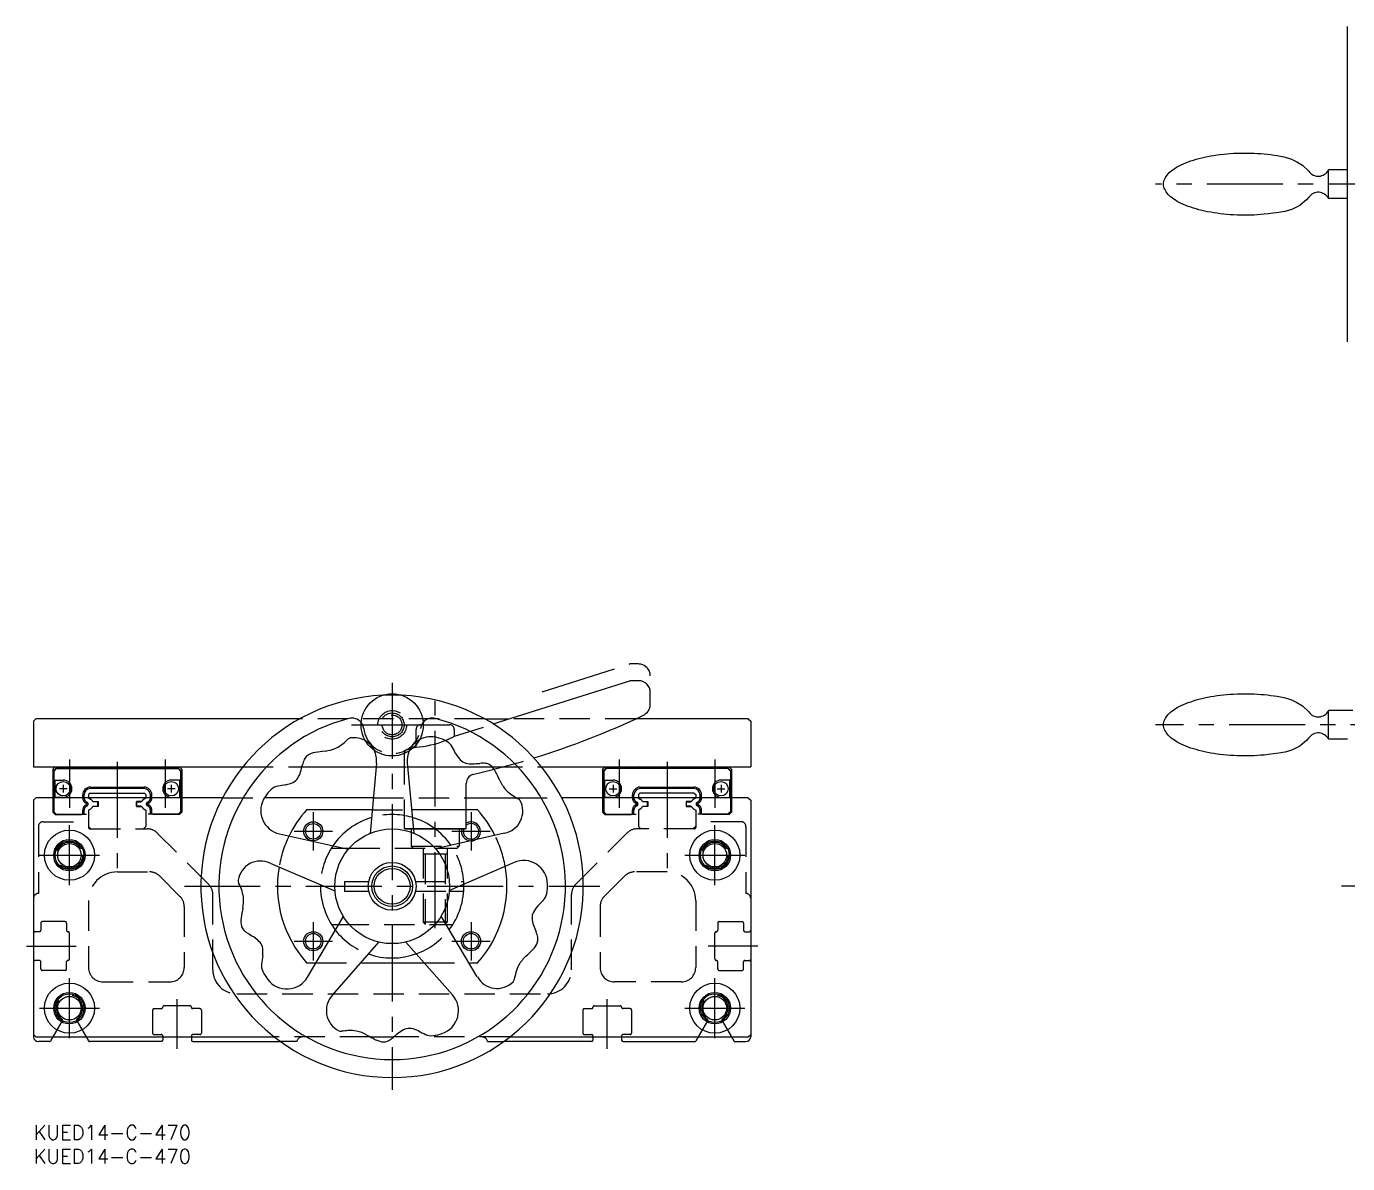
# Model space of a CAD drawing. Extents: x -2 to 824, y -8 to 273.
# Drawn here: x -1.5 to 274.9, y -8 to 229.8 of the extents above; entities that cross this region are included whole.
import ezdxf

# ---------------------------------------------------------------- set-up
doc = ezdxf.new("R2010")
doc.units = 0
doc.header["$LTSCALE"] = 0.5
for name, pattern in [('CENTER', [50.8, 31.75, -6.35, 6.35, -6.35]), ('DASHED', [19.05, 12.7, -6.35]), ('PHANTOM', [63.5, 31.75, -6.35, 6.35, -6.35, 6.35, -6.35])]:
    doc.linetypes.add(name, pattern=pattern)
for name, color, linetype in [('MSM_CENTER', 1, 'CENTER'), ('MSM_CONTINUOUS', 7, 'CONTINUOUS'), ('MSM_DASHED', 4, 'DASHED'), ('MSM_IMAGINARY', 6, 'PHANTOM'), ('MSM_NARROW', 5, 'CONTINUOUS'), ('MSM_PART_NUMBER', 7, 'CONTINUOUS')]:
    doc.layers.add(name, color=color, linetype=linetype)
doc.styles.get("Standard").update_dxf_attribs({"font": 'txt.shx', "height": 3, "bigfont": 'bigfont.shx'})

# ---------------------------------------------------------------- blocks, each defined once
blk = doc.blocks.new('*U15')
at = {"layer": 'MSM_PART_NUMBER'}
blk.add_text('KUED14-C-470', height=3, dxfattribs=at).set_placement((0, -3))
blk = doc.blocks.new('*U16')
at = {"layer": 'MSM_PART_NUMBER'}
blk.add_text('KUED14-C-470', height=3, dxfattribs=at).set_placement((0, -8))

msp = doc.modelspace()

# ---------------------------------------------------------------- linework, layer by layer
at = {"layer": 'MSM_CENTER'}
for p, q in [((820.11, 196.84), (234.71, 196.84)), ((75, 92.56), (75, 7.44)), ((84, 41.27), (84, 88.8)), ((66.5, 83.75), (83.5, 83.75)), ((291.36, 83.75), (234.71, 83.75)), ((7.5, 76.5), (7.5, 66.42)), ((17.5, 76), (17.5, 52.07)), ((27.5, 76.5), (27.5, 66.42)), ((122.5, 76.5), (122.5, 66.42)), ((132.5, 76), (132.5, 52.07)), ((142.5, 76.5), (142.5, 66.42)), ((58.5, 65.5), (58.5, 57.5)), ((91.5, 65.5), (91.5, 57.5)), ((7.5, 50.25), (7.5, 62.75)), ((54.5, 61.5), (62.5, 61.5)), ((87.5, 61.5), (95.5, 61.5)), ((142.5, 50.25), (142.5, 62.75)), ((1.25, 56.5), (13.75, 56.5)), ((136.25, 56.5), (148.75, 56.5)), ((31.55, 50), (118.45, 50)), ((314.86, 50), (272.36, 50)), ((58.5, 42.5), (58.5, 34.5)), ((91.5, 42.5), (91.5, 34.5)), ((-1.5, 37.5), (8.88, 37.5)), ((54.5, 38.5), (62.5, 38.5)), ((87.5, 38.5), (95.5, 38.5)), ((151.5, 37.5), (141.12, 37.5)), ((7.5, 18.25), (7.5, 30.75)), ((142.5, 18.25), (142.5, 30.75)), ((30, 16), (30, 26.38)), ((120, 16), (120, 26.38)), ((1.25, 24.5), (13.75, 24.5)), ((136.25, 24.5), (148.75, 24.5))]:
    msp.add_line(p, q, dxfattribs=at)
at = {"layer": 'MSM_CONTINUOUS'}
for p, q in [((274.86, 163.84), (274.86, 229.84)), ((242.05, 201.71), (242.6, 201.88)), ((242.6, 201.88), (243.16, 202.05)), ((243.16, 202.05), (243.74, 202.21)), ((243.74, 202.21), (244.34, 202.36)), ((244.34, 202.36), (244.96, 202.5)), ((244.96, 202.5), (245.59, 202.63)), ((245.59, 202.63), (246.23, 202.76)), ((246.23, 202.76), (246.89, 202.86)), ((246.89, 202.86), (247.56, 202.96)), ((247.56, 202.96), (248.24, 203.05)), ((248.24, 203.05), (248.92, 203.13)), ((248.92, 203.13), (249.62, 203.2)), ((249.62, 203.2), (250.32, 203.25)), ((250.32, 203.25), (251.03, 203.3)), ((251.03, 203.3), (251.74, 203.33)), ((251.74, 203.33), (252.46, 203.35)), ((252.46, 203.35), (253.17, 203.34)), ((253.17, 203.34), (253.89, 203.34)), ((253.89, 203.34), (254.61, 203.34)), ((254.61, 203.34), (255.33, 203.32)), ((255.33, 203.32), (256.04, 203.28)), ((256.04, 203.28), (256.74, 203.24)), ((256.74, 203.24), (257.44, 203.18)), ((257.44, 203.18), (258.14, 203.11)), ((258.14, 203.11), (258.82, 203.03)), ((258.82, 203.03), (259.5, 202.93)), ((259.5, 202.93), (260.16, 202.83)), ((260.16, 202.83), (260.82, 202.72)), ((260.82, 202.72), (261.55, 202.54)), ((261.55, 202.54), (262.26, 202.36)), ((262.26, 202.36), (263.16, 202.05)), ((263.16, 202.05), (264.25, 201.53)), ((237.09, 198.75), (237.32, 199.01)), ((237.32, 199.01), (237.57, 199.26)), ((237.57, 199.26), (237.85, 199.51)), ((237.85, 199.51), (238.15, 199.76)), ((238.15, 199.76), (238.49, 200)), ((238.49, 200), (238.85, 200.24)), ((238.85, 200.24), (239.23, 200.47)), ((239.23, 200.47), (239.65, 200.7)), ((239.65, 200.7), (240.08, 200.91)), ((240.08, 200.91), (240.54, 201.12)), ((240.54, 201.12), (241.02, 201.33)), ((241.02, 201.33), (241.53, 201.52)), ((241.53, 201.52), (242.05, 201.71)), ((264.25, 201.53), (265.41, 200.81)), ((265.41, 200.81), (266.75, 199.57)), ((274.86, 199.84), (270.86, 199.84)), ((270.86, 193.84), (270.86, 199.84)), ((236.36, 196.86), (236.38, 197.13)), ((236.38, 196.59), (236.36, 196.86)), ((236.38, 197.13), (236.42, 197.41)), ((236.42, 196.31), (236.38, 196.59)), ((236.42, 197.41), (236.5, 197.68)), ((236.5, 196.04), (236.42, 196.31)), ((236.5, 197.68), (236.6, 197.95)), ((236.6, 197.95), (236.74, 198.22)), ((236.74, 198.22), (236.9, 198.48)), ((236.9, 198.48), (237.09, 198.75)), ((236.6, 195.77), (236.5, 196.04)), ((236.74, 195.5), (236.6, 195.77)), ((236.9, 195.24), (236.74, 195.5)), ((237.09, 194.97), (236.9, 195.24)), ((237.32, 194.71), (237.09, 194.97)), ((237.57, 194.46), (237.32, 194.71)), ((237.85, 194.21), (237.57, 194.46)), ((238.15, 193.96), (237.85, 194.21)), ((238.49, 193.72), (238.15, 193.96)), ((238.85, 193.48), (238.49, 193.72)), ((239.23, 193.25), (238.85, 193.48)), ((266.25, 193.56), (265.44, 192.87)), ((266.75, 194.11), (266.25, 193.56)), ((274.86, 193.84), (270.86, 193.84)), ((239.65, 193.03), (239.23, 193.25)), ((240.08, 192.81), (239.65, 193.03)), ((240.54, 192.6), (240.08, 192.81)), ((241.02, 192.4), (240.54, 192.6)), ((241.53, 192.2), (241.02, 192.4)), ((242.05, 192.02), (241.53, 192.2)), ((242.6, 191.84), (242.05, 192.02)), ((243.16, 191.67), (242.6, 191.84)), ((243.74, 191.51), (243.16, 191.67)), ((244.34, 191.36), (243.74, 191.51)), ((244.96, 191.22), (244.34, 191.36)), ((245.59, 191.09), (244.96, 191.22)), ((246.23, 190.97), (245.59, 191.09)), ((246.89, 190.86), (246.23, 190.97)), ((247.56, 190.76), (246.89, 190.86)), ((248.24, 190.67), (247.56, 190.76)), ((259.33, 190.76), (258.31, 190.66)), ((260.49, 190.93), (259.33, 190.76)), ((261.74, 191.15), (260.49, 190.93)), ((262.52, 191.35), (261.74, 191.15)), ((263.32, 191.65), (262.52, 191.35)), ((264.07, 191.99), (263.32, 191.65)), ((264.84, 192.4), (264.07, 191.99)), ((265.44, 192.87), (264.84, 192.4)), ((248.92, 190.59), (248.24, 190.67)), ((249.62, 190.52), (248.92, 190.59)), ((250.32, 190.47), (249.62, 190.52)), ((251.03, 190.42), (250.32, 190.47)), ((251.74, 190.39), (251.03, 190.42)), ((252.46, 190.36), (251.74, 190.39)), ((253.18, 190.34), (252.46, 190.36)), ((253.89, 190.36), (253.18, 190.34)), ((254.61, 190.38), (253.89, 190.36)), ((255.33, 190.4), (254.61, 190.38)), ((256.04, 190.44), (255.33, 190.4)), ((256.74, 190.49), (256.04, 190.44)), ((257.44, 190.54), (256.74, 190.49)), ((258.31, 190.66), (257.44, 190.54)), ((96.16, 83.95), (124.74, 93)), ((126.5, 93), (124.74, 93)), ((129, 88.04), (129, 90.5)), ((241.53, 88.43), (242.05, 88.61)), ((242.05, 88.61), (242.6, 88.79)), ((242.6, 88.79), (243.16, 88.96)), ((243.16, 88.96), (243.74, 89.12)), ((243.74, 89.12), (244.34, 89.27)), ((244.34, 89.27), (244.96, 89.41)), ((244.96, 89.41), (245.59, 89.54)), ((245.59, 89.54), (246.23, 89.66)), ((246.23, 89.66), (246.89, 89.77)), ((246.89, 89.77), (247.56, 89.87)), ((247.56, 89.87), (248.24, 89.96)), ((248.24, 89.96), (248.92, 90.04)), ((248.92, 90.04), (249.62, 90.11)), ((249.62, 90.11), (250.32, 90.16)), ((250.32, 90.16), (251.03, 90.2)), ((251.03, 90.2), (251.74, 90.24)), ((251.74, 90.24), (252.46, 90.26)), ((252.46, 90.26), (253.17, 90.25)), ((253.17, 90.25), (253.89, 90.25)), ((253.89, 90.25), (254.61, 90.25)), ((254.61, 90.25), (255.33, 90.23)), ((255.33, 90.23), (256.04, 90.19)), ((256.04, 90.19), (256.74, 90.14)), ((256.74, 90.14), (257.44, 90.09)), ((257.44, 90.09), (258.14, 90.02)), ((258.14, 90.02), (258.82, 89.93)), ((258.82, 89.93), (259.5, 89.84)), ((259.5, 89.84), (260.16, 89.74)), ((260.16, 89.74), (260.82, 89.63)), ((260.82, 89.63), (261.55, 89.45)), ((261.55, 89.45), (262.26, 89.27)), ((262.26, 89.27), (263.16, 88.96)), ((263.16, 88.96), (264.25, 88.44)), ((264.25, 88.44), (265.41, 87.72)), ((237.09, 85.66), (237.32, 85.92)), ((237.32, 85.92), (237.57, 86.17)), ((237.57, 86.17), (237.85, 86.42)), ((237.85, 86.42), (238.15, 86.67)), ((238.15, 86.67), (238.49, 86.91)), ((238.49, 86.91), (238.85, 87.15)), ((238.85, 87.15), (239.23, 87.38)), ((239.23, 87.38), (239.65, 87.6)), ((239.65, 87.6), (240.08, 87.82)), ((240.08, 87.82), (240.54, 88.03)), ((240.54, 88.03), (241.02, 88.23)), ((241.02, 88.23), (241.53, 88.43)), ((265.41, 87.72), (266.75, 86.48)), ((275.95, 86.75), (270.86, 86.75)), ((270.86, 80.75), (270.86, 86.75)), ((0.5, 85), (0, 84.5)), ((0, 84.5), (0, 75)), ((55.64, 85), (0.5, 85)), ((94.36, 85), (99.44, 85)), ((149.5, 85), (125.88, 85)), ((149.5, 85), (150, 84.5)), ((150, 84.5), (150, 75)), ((236.36, 83.77), (236.38, 84.04)), ((236.38, 83.5), (236.36, 83.77)), ((236.38, 84.04), (236.42, 84.31)), ((236.42, 83.22), (236.38, 83.5)), ((236.42, 84.31), (236.5, 84.59)), ((236.5, 82.95), (236.42, 83.22)), ((236.5, 84.59), (236.6, 84.86)), ((236.6, 82.68), (236.5, 82.95)), ((236.6, 84.86), (236.74, 85.13)), ((236.74, 85.13), (236.9, 85.39)), ((236.9, 85.39), (237.09, 85.66)), ((236.74, 82.41), (236.6, 82.68)), ((236.9, 82.15), (236.74, 82.41)), ((237.09, 81.88), (236.9, 82.15)), ((237.32, 81.62), (237.09, 81.88)), ((237.57, 81.37), (237.32, 81.62)), ((237.85, 81.11), (237.57, 81.37)), ((238.15, 80.87), (237.85, 81.11)), ((238.49, 80.63), (238.15, 80.87)), ((238.85, 80.39), (238.49, 80.63)), ((239.23, 80.16), (238.85, 80.39)), ((239.65, 79.93), (239.23, 80.16)), ((266.25, 80.47), (265.44, 79.78)), ((266.75, 81.02), (266.25, 80.47)), ((274.86, 80.75), (270.86, 80.75)), ((79.38, 78.94), (79.94, 79.1)), ((80, 79.1), (80, 79.6)), ((240.08, 79.72), (239.65, 79.93)), ((240.54, 79.51), (240.08, 79.72)), ((241.02, 79.3), (240.54, 79.51)), ((241.53, 79.11), (241.02, 79.3)), ((242.05, 78.92), (241.53, 79.11)), ((242.6, 78.75), (242.05, 78.92)), ((243.16, 78.58), (242.6, 78.75)), ((243.74, 78.42), (243.16, 78.58)), ((244.34, 78.27), (243.74, 78.42)), ((244.96, 78.12), (244.34, 78.27)), ((245.59, 77.99), (244.96, 78.12)), ((246.23, 77.87), (245.59, 77.99)), ((246.89, 77.76), (246.23, 77.87)), ((247.56, 77.66), (246.89, 77.76)), ((248.24, 77.58), (247.56, 77.66)), ((248.92, 77.5), (248.24, 77.58)), ((249.62, 77.43), (248.92, 77.5)), ((250.32, 77.38), (249.62, 77.43)), ((256.74, 77.39), (256.04, 77.35)), ((257.44, 77.45), (256.74, 77.39)), ((258.31, 77.57), (257.44, 77.45)), ((259.33, 77.67), (258.31, 77.57)), ((260.49, 77.84), (259.33, 77.67)), ((261.74, 78.06), (260.49, 77.84)), ((262.52, 78.26), (261.74, 78.06)), ((263.32, 78.56), (262.52, 78.26)), ((264.07, 78.9), (263.32, 78.56)), ((264.84, 79.31), (264.07, 78.9)), ((265.44, 79.78), (264.84, 79.31)), ((0, 75), (43.78, 75)), ((4.5, 75), (4, 74.5)), ((4.7, 74.7), (4.2, 74.2)), ((4.7, 74.7), (30.3, 74.7)), ((12.1, 74.75), (11.7, 75)), ((12.1, 74.75), (22.9, 74.75)), ((16.3, 75), (15.9, 74.75)), ((18.7, 75), (19.1, 74.75)), ((22.9, 74.75), (23.3, 75)), ((30.3, 74.7), (30.8, 74.2)), ((30.5, 75), (31, 74.5)), ((56.13, 75), (71.63, 75)), ((71.7, 75.78), (70.38, 61.07)), ((78.14, 75.79), (79.56, 61.1)), ((78.22, 75), (95.89, 75)), ((106.22, 75), (150, 75)), ((119.5, 75), (119, 74.5)), ((119.7, 74.7), (119.2, 74.2)), ((145.3, 74.7), (119.7, 74.7)), ((127.1, 74.75), (126.7, 75)), ((137.9, 74.75), (127.1, 74.75)), ((131.3, 75), (130.9, 74.75)), ((133.7, 75), (134.1, 74.75)), ((137.9, 74.75), (138.3, 75)), ((145.3, 74.7), (145.8, 74.2)), ((145.5, 75), (146, 74.5)), ((251.03, 77.33), (250.32, 77.38)), ((251.74, 77.3), (251.03, 77.33)), ((252.46, 77.27), (251.74, 77.3)), ((253.18, 77.25), (252.46, 77.27)), ((253.89, 77.27), (253.18, 77.25)), ((254.61, 77.28), (253.89, 77.27)), ((255.33, 77.31), (254.61, 77.28)), ((256.04, 77.35), (255.33, 77.31)), ((4, 74.5), (4, 68.5)), ((4.2, 74.2), (4.2, 68.5)), ((4.75, 74.6), (4.25, 74.1)), ((4.25, 74.1), (4.25, 72.2)), ((4.25, 72.2), (6.2, 72.2)), ((4.45, 72.2), (4.45, 68.6)), ((4.75, 74.6), (30.25, 74.6)), ((30.75, 72.2), (28.8, 72.2)), ((30.25, 74.6), (30.75, 74.1)), ((30.55, 72.2), (30.55, 68.6)), ((30.75, 74.1), (30.75, 72.2)), ((30.8, 74.2), (30.8, 68.5)), ((31, 74.5), (31, 68.5)), ((119, 74.5), (119, 68.5)), ((119.2, 74.2), (119.2, 68.5)), ((119.75, 74.6), (119.25, 74.1)), ((119.25, 74.1), (119.25, 72.2)), ((119.25, 72.2), (121.2, 72.2)), ((119.45, 72.2), (119.45, 68.6)), ((145.25, 74.6), (119.75, 74.6)), ((145.75, 72.2), (143.8, 72.2)), ((145.25, 74.6), (145.75, 74.1)), ((145.55, 72.2), (145.55, 68.6)), ((145.75, 74.1), (145.75, 72.2)), ((145.8, 74.2), (145.8, 68.5)), ((146, 74.5), (146, 68.5)), ((7, 70.4), (5.4, 70.4)), ((6.2, 71.2), (6.2, 69.6)), ((10.57, 69.13), (10.27, 69.13)), ((10.27, 68.51), (10.27, 69.13)), ((10.57, 68.51), (10.57, 69.13)), ((11.8, 69.5), (11.5, 69.2)), ((11.5, 69.2), (11.5, 68.5)), ((11.8, 69.5), (23.2, 69.5)), ((11.87, 70.73), (23.13, 70.73)), ((11.87, 70.43), (11.87, 70.73)), ((23.13, 70.43), (11.87, 70.43)), ((17.5, 70.73), (17.5, 70.43)), ((23.13, 70.43), (23.13, 70.73)), ((23.2, 69.5), (23.5, 69.2)), ((23.5, 69.2), (23.5, 68.5)), ((24.43, 69.13), (24.73, 69.13)), ((24.43, 68.51), (24.43, 69.13)), ((24.73, 68.51), (24.73, 69.13)), ((29.6, 70.4), (28, 70.4)), ((28.8, 71.2), (28.8, 69.6)), ((90.5, 62.09), (90.5, 71.51)), ((120.4, 70.4), (122, 70.4)), ((121.2, 71.2), (121.2, 69.6)), ((125.57, 69.13), (125.27, 69.13)), ((125.27, 68.51), (125.27, 69.13)), ((125.57, 68.51), (125.57, 69.13)), ((126.8, 69.5), (126.5, 69.2)), ((126.5, 69.2), (126.5, 68.5)), ((138.2, 69.5), (126.8, 69.5)), ((126.87, 70.73), (138.13, 70.73)), ((126.87, 70.43), (126.87, 70.73)), ((138.13, 70.43), (126.87, 70.43)), ((132.5, 70.73), (132.5, 70.43)), ((138.13, 70.43), (138.13, 70.73)), ((138.2, 69.5), (138.5, 69.2)), ((138.5, 69.2), (138.5, 68.5)), ((139.43, 69.13), (139.73, 69.13)), ((139.43, 68.51), (139.43, 69.13)), ((139.73, 68.51), (139.73, 69.13)), ((143, 70.4), (144.6, 70.4)), ((143.8, 71.2), (143.8, 69.6)), ((0, 68), (0.5, 68.5)), ((0, 68), (0, 18.5)), ((39.54, 68.5), (0.5, 68.5)), ((4.25, 68.6), (4.25, 68.5)), ((6.2, 68.6), (4.25, 68.6)), ((10.27, 68.51), (10.57, 68.51)), ((24.73, 68.51), (24.43, 68.51)), ((28.8, 68.6), (30.75, 68.6)), ((30.75, 68.6), (30.75, 68.5)), ((71.04, 68.5), (48.29, 68.5)), ((90.5, 68.5), (101.06, 68.5)), ((149.5, 68.5), (110.46, 68.5)), ((119.25, 68.6), (119.25, 68.5)), ((121.2, 68.6), (119.25, 68.6)), ((125.27, 68.51), (125.57, 68.51)), ((139.73, 68.51), (139.43, 68.51)), ((143.8, 68.6), (145.75, 68.6)), ((145.75, 68.6), (145.75, 68.5)), ((149.5, 68.5), (150, 68)), ((150, 68), (150, 18.5)), ((70.82, 66), (57.11, 66)), ((92.89, 66), (79.09, 66)), ((51.44, 60.96), (65.85, 57.77)), ((83.88, 62.09), (90.5, 62.09)), ((84, 62), (90.3, 62)), ((98.49, 61.11), (84.1, 57.82)), ((89, 62), (89, 58.94)), ((90.5, 62.09), (90.3, 62)), ((64.81, 58), (66.06, 58)), ((83.94, 58), (84.9, 58)), ((49.47, 54.82), (63.04, 49.03)), ((100.5, 54.98), (86.97, 49.09)), ((86.96, 49), (89.97, 49)), ((57.3, 30.98), (64.79, 43.7)), ((62.31, 42), (63.78, 42)), ((92.82, 31.09), (85.25, 43.76)), ((86.3, 42), (87.69, 42)), ((62.52, 27.21), (72.23, 38.32)), ((87.62, 27.29), (77.83, 38.34)), ((57.11, 34), (59.08, 34)), ((68.45, 34), (81.68, 34)), ((91.08, 34), (92.89, 34)), ((0, 19), (0.5, 18.5)), ((0.5, 18.5), (50.35, 18.5)), ((3.29, 17.5), (1, 17.5)), ((4.04, 18.5), (3.55, 17.65)), ((10.96, 18.5), (11.45, 17.65)), ((26.7, 17.5), (11.71, 17.5)), ((27, 18.5), (27, 17.8)), ((33, 18.5), (33, 17.8)), ((33.3, 17.5), (51.68, 17.5)), ((70.44, 18.49), (75.34, 18.49)), ((116.7, 17.5), (98.32, 17.5)), ((99.65, 18.5), (149.5, 18.5)), ((117, 18.5), (117, 17.8)), ((123, 18.5), (123, 17.8)), ((123.3, 17.5), (138.29, 17.5)), ((139.04, 18.5), (138.55, 17.65)), ((145.96, 18.5), (146.45, 17.65)), ((146.71, 17.5), (149, 17.5)), ((149.5, 18.5), (150, 19))]:
    msp.add_line(p, q, dxfattribs=at)
for centre, radius in [((75, 83.75), 6.5), ((6.2, 70.4), 1.5), ((28.8, 70.4), 1.5), ((121.2, 70.4), 1.5), ((143.8, 70.4), 1.5), ((7.5, 56.5), 5.25), ((58.5, 61.5), 1.62), ((75, 50), 12), ((142.5, 56.5), 5.25), ((7.5, 56.5), 3.3), ((7.5, 56.5), 2.46), ((142.5, 56.5), 3.3), ((142.5, 56.5), 2.46), ((75, 50), 5), ((75, 50), 4.25), ((75, 50), 3.75), ((58.5, 38.5), 1.62), ((91.5, 38.5), 1.62), ((7.5, 24.5), 5.25), ((7.5, 24.5), 3.3), ((142.5, 24.5), 5.25), ((142.5, 24.5), 3.3), ((7.5, 24.5), 2.46), ((142.5, 24.5), 2.46)]:
    msp.add_circle(centre, radius, dxfattribs=at)
for centre, radius, start, end in [((268.73, 200.89), 2.38, 213.6805, 333.8255), ((268.73, 192.79), 2.38, 26.1745, 146.3195), ((126.5, 90.5), 2.5, 0, 90), ((75, 50), 40, 92.7843, 87.2157), ((53.8, 240.91), 171.78, 287.2235, 295.4344), ((126.5, 88.04), 2.5, 295.4715, 0), ((268.73, 87.8), 2.38, 213.6805, 333.8255), ((75, 50), 36.25, 104.4685, 75.5315), ((66.57, 82.68), 2.5, 38.7012, 104.4685), ((83.43, 82.68), 2.5, 75.5315, 141.2988), ((51.85, 95.4), 20.19, 309.4049, 313.4989), ((66.43, 80.03), 1, 99.4935, 133.0113), ((67.04, 76.38), 4.7, 59.7661, 99.4935), ((78.63, 99.31), 20.25, 273.7106, 291.6052), ((83.12, 76.27), 5, 72.8339, 118.6333), ((82.19, 72.52), 8.87, 61.457, 74.2906), ((84.93, 77.7), 3.01, 29.3465, 60.1458), ((268.73, 79.7), 2.38, 26.1745, 146.3195), ((59.46, 74.11), 3.91, 97.9113, 124.9583), ((68.37, 19.8), 58.95, 97.2132, 99.2229), ((60.1, 86.12), 7.89, 276.3542, 293.4611), ((59.99, 85.55), 7.41, 296.0452, 309.2074), ((67.04, 76.38), 4.7, 352.5772, 25.8183), ((83.12, 76.27), 5, 156.0781, 185.5274), ((-5.23, 28.64), 105.65, 27.6714, 28.5729), ((93.3, 80.34), 5.62, 207.935, 224.0207), ((-259.78, 158.03), 326.64, 345.0805, 345.348), ((61.52, 74.22), 5.42, 154.901, 167.399), ((58.64, 75.61), 2.23, 129.6496, 155.6732), ((91.07, 78.23), 2.55, 224.8447, 255.1863), ((91.65, 80.65), 5.04, 255.783, 272.1279), ((74.29, 401.78), 326.64, 273.0805, 273.348), ((93.87, 70.31), 5.42, 82.901, 95.399), ((94.3, 73.47), 2.23, 57.6496, 83.6732), ((93.13, 72.23), 3.91, 25.9113, 52.9583), ((6.2, 70.4), 1.8, 270, 90), ((28.8, 70.4), 1.8, 90, 270), ((53.12, 74), 2.55, 296.8447, 327.1863), ((50.99, 75.31), 5.04, 327.783, 344.1279), ((92.5, 71.51), 2, 109.379, 180), ((53.8, 240.91), 171.78, 282.7931, 284.3328), ((44.23, 46.97), 58.95, 25.2132, 27.2229), ((104.75, 75.33), 7.89, 204.3542, 221.4611), ((121.2, 70.4), 1.8, 270, 90), ((143.8, 70.4), 1.8, 90, 270), ((11.87, 69.13), 1.6, 90.0008, 179.9992), ((11.87, 69.13), 1.3, 90, 180), ((23.13, 69.13), 1.6, 0.0008, 89.9992), ((23.13, 69.13), 1.3, 0, 90), ((55.81, 63.8), 8.87, 133.457, 146.2906), ((51.73, 68.01), 3.01, 101.3465, 132.1458), ((70.52, -32.9), 105.65, 99.6714, 100.5729), ((51.8, 76.78), 5.62, 279.935, 296.0207), ((104.17, 75.26), 7.41, 224.0452, 237.2074), ((126.87, 69.13), 1.6, 90.0008, 179.9992), ((126.87, 69.13), 1.3, 90, 180), ((138.13, 69.13), 1.6, 0.0008, 89.9992), ((138.13, 69.13), 1.3, 0, 90), ((11.57, 68.51), 1.3, 180, 180.2346), ((11.57, 68.51), 1, 180, 180.3049), ((23.43, 68.51), 1, 359.6951, 0), ((23.43, 68.51), 1.3, 359.7654, 0), ((52.52, 65.84), 5, 144.8339, 257.5274), ((97.63, 65.72), 4.7, 280.5772, 27.4935), ((111.03, 86.04), 20.19, 237.4049, 241.4989), ((100.91, 67.43), 1, 27.4935, 61.0113), ((126.57, 68.51), 1.3, 180, 180.2346), ((126.57, 68.51), 1, 180, 180.3049), ((138.43, 68.51), 1, 359.6951, 0), ((138.43, 68.51), 1.3, 359.7654, 0), ((75, 50), 24, 138.1897, 154.0105), ((75, 49.99), 15.01, 106.7511, 145.5247), ((75, 50), 15, 34.7658, 73.5667), ((75, 50), 24, 26.3476, 41.8103), ((91.5, 61.5), 1.62, 162.0341, 128.0903), ((47.45, 50.58), 4.7, 64.5772, 171.4935), ((102.5, 50.4), 5, 0.8339, 113.5274), ((75, 50), 24, 170.3476, 221.8103), ((75, 50), 24, 318.1897, 10.0105), ((43.79, 51.13), 1, 171.4935, 205.0113), ((24.67, 42.02), 20.19, 21.4049, 25.4989), ((75, 50), 15, 178.7658, 217.5667), ((75, 50), 15, 322.7658, 1.5667), ((98.64, 50.12), 8.87, 349.457, 2.2906), ((36.55, 46.7), 7.41, 8.0452, 21.2074), ((36.04, 46.99), 7.89, 348.3542, 5.4611), ((29.9, 119.7), 105.65, 315.6714, 316.5729), ((104.41, 49.11), 3.01, 317.3465, 348.1458), ((101.68, 34.37), 58.95, 169.2132, 171.2229), ((106.81, 43.44), 2.55, 152.8447, 183.1863), ((109.51, 41.97), 5.62, 135.935, 152.0207), ((47.27, 42.68), 3.91, 169.9113, 196.9583), ((45.59, 42.36), 2.23, 201.6496, 227.6732), ((109.3, 43.63), 5.04, 183.783, 200.1279), ((409.34, 159.38), 326.64, 201.0805, 201.348), ((47.8, 44.67), 5.42, 226.901, 239.399), ((-131.2, -235.01), 326.64, 57.0805, 57.348), ((43.51, 34.99), 5.04, 39.783, 56.1279), ((100.14, 38.32), 5.42, 10.901, 23.399), ((103.28, 38.9), 2.23, 345.6496, 11.6732), ((45.41, 36.61), 2.55, 8.8447, 39.1863), ((42.36, 36.21), 5.62, 351.935, 8.0207), ((62.61, 78.33), 58.95, 313.2132, 315.2229), ((101.74, 39.62), 3.91, 313.9113, 340.9583), ((50.68, 33.43), 3.01, 173.3465, 204.1458), ((152.46, 20.12), 105.65, 171.6714, 172.5729), ((75, 50), 15, 250.7658, 289.5667), ((108.04, 30.07), 7.41, 152.0452, 165.2074), ((108.29, 29.53), 7.89, 132.3542, 149.4611), ((55.95, 36.01), 8.87, 205.457, 218.2906), ((52.99, 33.51), 5, 216.8339, 329.5274), ((96.95, 33.33), 4.7, 208.5772, 315.4935), ((99.58, 30.74), 1, 315.4935, 349.0113), ((120.41, 26.87), 20.19, 165.4049, 169.4989), ((65.93, 23.98), 4.7, 136.5772, 243.4935), ((83.88, 23.97), 5, 288.8339, 41.5274), ((64.28, 20.67), 1, 243.4935, 277.0113), ((67.04, -0.34), 20.19, 93.4049, 97.4989), ((66.25, 12.42), 7.41, 80.0452, 93.2074), ((65.82, 12.02), 7.89, 60.3542, 77.4611), ((282.35, -234.18), 326.64, 129.0805, 129.348), ((79.54, 15.41), 5.04, 111.783, 128.1279), ((78.59, 17.72), 2.55, 80.8447, 111.1863), ((78.03, 14.7), 5.62, 63.935, 80.0207), ((127.35, 114.43), 105.65, 243.6714, 244.5729), ((1, 18.5), 1, 180, 270), ((3.29, 17.8), 0.3, 270, 330), ((11.71, 17.8), 0.3, 210, 270), ((26.7, 17.8), 0.3, 270, 0), ((33.3, 17.8), 0.3, 180, 270), ((98.11, 70.54), 58.95, 241.2132, 243.2229), ((73.4, 21.36), 3.91, 241.9113, 268.9583), ((73.18, 19.67), 2.23, 273.6496, 299.6732), ((71.67, 22.48), 5.42, 298.901, 311.399), ((83.25, 21.75), 3.01, 245.3465, 276.1458), ((82.42, 27.56), 8.87, 277.457, 290.2906), ((116.7, 17.8), 0.3, 270, 0), ((123.3, 17.8), 0.3, 180, 270), ((138.29, 17.8), 0.3, 270, 330), ((146.71, 17.8), 0.3, 210, 270), ((149, 18.5), 1, 270, 0)]:
    msp.add_arc(centre, radius, start, end, dxfattribs=at)
at = {"layer": 'MSM_DASHED'}
for p, q in [((94.36, 85), (55.64, 85)), ((81, 83.8), (87, 83.8)), ((88.06, 81.38), (96.16, 83.95)), ((125.88, 85), (99.44, 85)), ((80, 79.6), (80, 82.8)), ((88, 82.8), (88, 81.35)), ((77.5, 77.67), (77.5, 62.09)), ((78.23, 78.63), (79.38, 78.94)), ((43.78, 75), (56.13, 75)), ((71.63, 75), (78.22, 75)), ((95.89, 75), (106.22, 75)), ((4, 68.5), (4, 65.5)), ((4.2, 68.5), (4.2, 65.6)), ((4.2, 67.6), (4.25, 67.6)), ((4.2, 66.8), (4.25, 66.8)), ((4.25, 68.5), (4.25, 65.6)), ((10.92, 67.38), (11.07, 67.64)), ((10.92, 67.38), (11.08, 67.29)), ((10.92, 67.02), (11.08, 67.11)), ((10.92, 67.02), (11.07, 66.76)), ((11.23, 67.55), (11.07, 67.64)), ((11.07, 66.76), (11.23, 66.85)), ((11.08, 67.29), (11.23, 67.55)), ((11.08, 67.29), (11.08, 67.29)), ((11.09, 67.12), (11.08, 67.11)), ((11.08, 67.11), (11.09, 67.12)), ((11.08, 67.11), (11.23, 66.85)), ((11.08, 67.11), (11.08, 67.11)), ((11.5, 68.5), (11.5, 68.46)), ((11.5, 68.46), (11.87, 68.25)), ((12.39, 67.7), (13.5, 67.7)), ((13.5, 66.7), (12.39, 66.7)), ((12.47, 67.7), (12.49, 67.65)), ((12.47, 66.7), (12.49, 66.75)), ((13.45, 67.65), (12.49, 67.65)), ((12.49, 66.75), (13.45, 66.75)), ((13.45, 66.75), (13.45, 67.65)), ((13.5, 67.7), (13.5, 66.7)), ((22.61, 67.7), (21.5, 67.7)), ((21.5, 67.7), (21.5, 66.7)), ((21.5, 66.7), (22.61, 66.7)), ((21.55, 67.65), (22.51, 67.65)), ((21.55, 66.75), (21.55, 67.65)), ((22.51, 66.75), (21.55, 66.75)), ((22.53, 67.7), (22.51, 67.65)), ((22.53, 66.7), (22.51, 66.75)), ((23.5, 68.46), (23.13, 68.25)), ((23.5, 68.5), (23.5, 68.46)), ((23.77, 67.55), (23.93, 67.64)), ((23.92, 67.29), (23.77, 67.55)), ((23.92, 67.11), (23.77, 66.85)), ((23.93, 66.76), (23.77, 66.85)), ((23.91, 67.12), (23.92, 67.11)), ((23.92, 67.11), (23.91, 67.12)), ((24.08, 67.38), (23.92, 67.29)), ((23.92, 67.29), (23.92, 67.29)), ((24.08, 67.02), (23.92, 67.11)), ((23.92, 67.11), (23.92, 67.11)), ((24.08, 67.38), (23.93, 67.64)), ((24.08, 67.02), (23.93, 66.76)), ((30.75, 68.5), (30.75, 65.6)), ((30.8, 67.6), (30.75, 67.6)), ((30.8, 66.8), (30.75, 66.8)), ((30.8, 68.5), (30.8, 65.6)), ((31, 68.5), (31, 65.5)), ((39.54, 68.5), (48.29, 68.5)), ((71.04, 68.5), (90.5, 68.5)), ((101.06, 68.5), (110.46, 68.5)), ((119, 68.5), (119, 65.5)), ((119.2, 68.5), (119.2, 65.6)), ((119.2, 67.6), (119.25, 67.6)), ((119.2, 66.8), (119.25, 66.8)), ((119.25, 68.5), (119.25, 65.6)), ((125.92, 67.38), (126.07, 67.64)), ((125.92, 67.38), (126.08, 67.29)), ((125.92, 67.02), (126.08, 67.11)), ((125.92, 67.02), (126.07, 66.76)), ((126.23, 67.55), (126.07, 67.64)), ((126.07, 66.76), (126.23, 66.85)), ((126.08, 67.29), (126.23, 67.55)), ((126.08, 67.29), (126.08, 67.29)), ((126.09, 67.12), (126.08, 67.11)), ((126.08, 67.11), (126.09, 67.12)), ((126.08, 67.11), (126.23, 66.85)), ((126.08, 67.11), (126.08, 67.11)), ((126.5, 68.5), (126.5, 68.46)), ((126.5, 68.46), (126.87, 68.25)), ((127.39, 67.7), (128.5, 67.7)), ((128.5, 66.7), (127.39, 66.7)), ((127.47, 67.7), (127.49, 67.65)), ((127.47, 66.7), (127.49, 66.75)), ((128.45, 67.65), (127.49, 67.65)), ((127.49, 66.75), (128.45, 66.75)), ((128.45, 66.75), (128.45, 67.65)), ((128.5, 67.7), (128.5, 66.7)), ((137.61, 67.7), (136.5, 67.7)), ((136.5, 67.7), (136.5, 66.7)), ((136.5, 66.7), (137.61, 66.7)), ((136.55, 67.65), (137.51, 67.65)), ((136.55, 66.75), (136.55, 67.65)), ((137.51, 66.75), (136.55, 66.75)), ((137.53, 67.7), (137.51, 67.65)), ((137.53, 66.7), (137.51, 66.75)), ((138.5, 68.46), (138.13, 68.25)), ((138.5, 68.5), (138.5, 68.46)), ((138.77, 67.55), (138.93, 67.64)), ((138.92, 67.29), (138.77, 67.55)), ((138.92, 67.11), (138.77, 66.85)), ((138.93, 66.76), (138.77, 66.85)), ((138.91, 67.12), (138.92, 67.11)), ((138.92, 67.11), (138.91, 67.12)), ((139.08, 67.38), (138.92, 67.29)), ((138.92, 67.29), (138.92, 67.29)), ((138.92, 67.11), (138.92, 67.11)), ((139.08, 67.02), (138.92, 67.11)), ((139.08, 67.38), (138.93, 67.64)), ((139.08, 67.02), (138.93, 66.76)), ((145.75, 68.5), (145.75, 65.6)), ((145.8, 67.6), (145.75, 67.6)), ((145.8, 66.8), (145.75, 66.8)), ((145.8, 68.5), (145.8, 65.6)), ((146, 68.5), (146, 65.5)), ((4, 65.5), (4.5, 65)), ((4.2, 65.6), (4.7, 65.1)), ((4.25, 65.6), (4.75, 65.1)), ((4.5, 65), (10, 65)), ((4.7, 65.1), (11.5, 65.1)), ((10, 65), (10.22, 65.1)), ((10.27, 65.89), (10.57, 65.89)), ((10.27, 65.1), (10.27, 65.89)), ((10.57, 65.1), (10.57, 65.89)), ((11.87, 66.15), (11.5, 65.94)), ((11.5, 65.94), (11.5, 62.3)), ((23.13, 66.15), (23.5, 65.94)), ((23.5, 65.94), (23.5, 62.5)), ((30.3, 65.1), (23.5, 65.1)), ((24.73, 65.89), (24.43, 65.89)), ((24.43, 65.1), (24.43, 65.89)), ((24.73, 65.1), (24.73, 65.89)), ((25, 65), (24.78, 65.1)), ((30.5, 65), (25, 65)), ((30.75, 65.6), (30.25, 65.1)), ((30.8, 65.6), (30.3, 65.1)), ((31, 65.5), (30.5, 65)), ((70.82, 66), (79.09, 66)), ((119, 65.5), (119.5, 65)), ((119.2, 65.6), (119.7, 65.1)), ((119.25, 65.6), (119.75, 65.1)), ((119.5, 65), (125, 65)), ((119.7, 65.1), (126.5, 65.1)), ((125, 65), (125.22, 65.1)), ((125.27, 65.89), (125.57, 65.89)), ((125.27, 65.1), (125.27, 65.89)), ((125.57, 65.1), (125.57, 65.89)), ((126.87, 66.15), (126.5, 65.94)), ((126.5, 65.94), (126.5, 62.5)), ((138.13, 66.15), (138.5, 65.94)), ((138.5, 65.94), (138.5, 62.3)), ((145.3, 65.1), (138.5, 65.1)), ((139.43, 65.1), (139.43, 65.89)), ((139.73, 65.89), (139.43, 65.89)), ((139.73, 65.1), (139.73, 65.89)), ((140, 65), (139.78, 65.1)), ((145.5, 65), (140, 65)), ((145.75, 65.6), (145.25, 65.1)), ((145.8, 65.6), (145.3, 65.1)), ((146, 65.5), (145.5, 65)), ((1, 62.5), (1, 48.5)), ((2, 63.5), (11.5, 63.5)), ((11.5, 62.5), (12, 62)), ((11.8, 62), (23.76, 62)), ((23.5, 62.5), (23, 62)), ((36.62, 50.38), (25.88, 61.12)), ((77.5, 62.09), (77.7, 62)), ((77.5, 62.09), (83.88, 62.09)), ((77.7, 62), (84, 62)), ((79, 62), (79, 58.37)), ((113.38, 50.38), (124.12, 61.12)), ((138.2, 62), (126.24, 62)), ((126.5, 62.5), (127, 62)), ((138.5, 62.5), (138, 62)), ((148, 63.5), (138.5, 63.5)), ((149, 62.5), (149, 48.5)), ((79.37, 58), (79, 58.37)), ((79, 58.37), (89, 58.37)), ((88.63, 58), (89, 58.37)), ((89, 58.94), (89, 58.37)), ((62.31, 58), (64.81, 58)), ((66.06, 58), (83.94, 58)), ((81.5, 58), (81.5, 42.5)), ((81.5, 56.8), (86.5, 56.8)), ((81.93, 56.8), (81.93, 42.07)), ((84.9, 58), (88.63, 58)), ((86.07, 56.8), (86.07, 42.07)), ((86.5, 58), (86.5, 42.5)), ((17.5, 53), (24.27, 53)), ((132.5, 53), (125.73, 53)), ((26.39, 52.12), (30.62, 47.89)), ((65, 51), (70.1, 51)), ((65, 51), (65, 49)), ((79.9, 51), (89.97, 51)), ((123.61, 52.12), (119.38, 47.89)), ((0, 47.5), (0, 40.8)), ((11.5, 47), (11.5, 33)), ((37.5, 32.5), (37.5, 48.26)), ((65, 49), (70.1, 49)), ((79.9, 49), (86.96, 49)), ((112.5, 32.5), (112.5, 48.26)), ((138.5, 47), (138.5, 33)), ((150, 47.5), (150, 40.8)), ((31.5, 45.77), (31.5, 33)), ((118.5, 45.77), (118.5, 33)), ((1.5, 42.3), (1.5, 40.8)), ((6.6, 42.6), (1.8, 42.6)), ((6.9, 42.3), (6.9, 40.8)), ((63.78, 42), (86.3, 42)), ((86.5, 42.5), (81.5, 42.5)), ((81.5, 42.5), (82, 42)), ((86.5, 42.5), (86, 42)), ((143.1, 42.3), (143.1, 40.8)), ((143.4, 42.6), (148.2, 42.6)), ((148.5, 42.3), (148.5, 40.8)), ((1.2, 40.5), (0.3, 40.5)), ((7.5, 34.8), (7.5, 40.2)), ((142.5, 34.8), (142.5, 40.2)), ((148.8, 40.5), (149.7, 40.5)), ((0, 34.2), (0, 19)), ((1.2, 34.5), (0.3, 34.5)), ((1.5, 32.7), (1.5, 34.2)), ((6.9, 32.7), (6.9, 34.2)), ((59.08, 34), (68.45, 34)), ((81.68, 34), (91.08, 34)), ((143.1, 32.7), (143.1, 34.2)), ((148.5, 32.7), (148.5, 34.2)), ((148.8, 34.5), (149.7, 34.5)), ((150, 34.2), (150, 19)), ((6.6, 32.4), (1.8, 32.4)), ((143.4, 32.4), (148.2, 32.4)), ((14.5, 30), (28.5, 30)), ((135.5, 30), (121.5, 30)), ((32.7, 25), (27.3, 25)), ((42.5, 27.5), (107.5, 27.5)), ((117.3, 25), (122.7, 25)), ((24.9, 24.1), (24.9, 19.3)), ((25.2, 24.4), (26.7, 24.4)), ((34.8, 24.4), (33.3, 24.4)), ((35.1, 24.1), (35.1, 19.3)), ((114.9, 24.1), (114.9, 19.3)), ((115.2, 24.4), (116.7, 24.4)), ((124.8, 24.4), (123.3, 24.4)), ((125.1, 24.1), (125.1, 19.3)), ((5.98, 21.87), (4.04, 18.5)), ((9.02, 21.87), (10.96, 18.5)), ((140.98, 21.87), (139.04, 18.5)), ((144.02, 21.87), (145.96, 18.5)), ((25.2, 19), (26.7, 19)), ((27, 18.7), (27, 18.5)), ((33, 18.7), (33, 18.5)), ((34.8, 19), (33.3, 19)), ((70.44, 18.5), (50.35, 18.5)), ((55.04, 17.5), (51.68, 17.5)), ((99.65, 18.5), (75.34, 18.5)), ((94.96, 17.5), (98.32, 17.5)), ((115.2, 19), (116.7, 19)), ((117, 18.7), (117, 18.5)), ((123, 18.7), (123, 18.5)), ((124.8, 19), (123.3, 19))]:
    msp.add_line(p, q, dxfattribs=at)
for centre, radius in [((75, 83.75), 3), ((75, 83.75), 2.5), ((75, 83.75), 2.07), ((7.5, 56.5), 2.75), ((142.5, 56.5), 2.75)]:
    msp.add_circle(centre, radius, dxfattribs=at)
for centre, radius, start, end in [((75, 50), 40, 87.2157, 92.7843), ((66.57, 82.68), 2.5, 7.2342, 38.7012), ((75, 83.75), 6, 187.2342, 352.7658), ((81, 82.8), 1, 90, 180), ((83.43, 82.68), 2.5, 141.2988, 172.7658), ((87, 82.8), 1, 0, 90), ((67.04, 76.38), 4.7, 25.8183, 59.7661), ((83.12, 76.27), 5, 118.6333, 156.0781), ((78.63, 99.31), 20.25, 291.6052, 297.726), ((78.5, 77.67), 1, 105.7247, 180), ((53.8, 240.91), 171.78, 284.3355, 287.2235), ((11.57, 68.51), 1.3, 180.2346, 240), ((11.57, 65.89), 1.3, 120, 180), ((11.57, 68.51), 1, 180.3049, 240), ((11.57, 65.89), 1, 120, 180), ((11.03, 67.2), 0.4, 300, 60), ((11.21, 67.11), 1.32, 26.598, 60), ((11.21, 67.29), 1.32, 300, 333.402), ((23.79, 67.11), 1.32, 120, 153.402), ((23.79, 67.29), 1.32, 206.598, 240), ((23.97, 67.2), 0.4, 120, 240), ((23.43, 68.51), 1, 300, 359.6951), ((23.43, 65.89), 1, 0, 60), ((23.43, 68.51), 1.3, 300, 359.7654), ((23.43, 65.89), 1.3, 0, 60), ((126.57, 68.51), 1.3, 180.2346, 240), ((126.57, 65.89), 1.3, 120, 180), ((126.57, 68.51), 1, 180.3049, 240), ((126.57, 65.89), 1, 120, 180), ((126.03, 67.2), 0.4, 300, 60), ((126.21, 67.11), 1.32, 26.598, 60), ((126.21, 67.29), 1.32, 300, 333.402), ((138.79, 67.11), 1.32, 120, 153.402), ((138.79, 67.29), 1.32, 206.598, 240), ((138.97, 67.2), 0.4, 120, 240), ((138.43, 68.51), 1, 300, 359.6951), ((138.43, 65.89), 1, 0, 60), ((138.43, 68.51), 1.3, 300, 359.7654), ((138.43, 65.89), 1.3, 0, 60), ((75, 50), 15, 73.5667, 106.7658), ((2, 62.5), 1, 90, 180), ((11.8, 62.3), 0.3, 180, 270), ((23.76, 59), 3, 45, 90), ((126.24, 59), 3, 90, 135), ((138.2, 62.3), 0.3, 270, 0), ((148, 62.5), 1, 0, 90), ((75, 50), 24, 154.0105, 170.3476), ((75, 49.99), 15.01, 145.5247, 178.7149), ((75, 50), 15, 1.5667, 34.7658), ((91.5, 61.5), 2, 269.0608, 296.6767), ((75, 50), 24, 10.0105, 26.3476), ((17.5, 47), 6, 90, 180), ((24.27, 50), 3, 45, 90), ((125.73, 50), 3, 90, 135), ((132.5, 47), 6, 0, 90), ((34.5, 48.24), 3, 0, 45), ((115.5, 48.26), 3, 135, 180), ((1, 47.5), 1, 90, 180), ((28.5, 45.77), 3, 0, 45), ((121.5, 45.77), 3, 135, 180), ((149, 47.5), 1, 0, 90), ((1.8, 42.3), 0.3, 90, 180), ((6.6, 42.3), 0.3, 0, 90), ((143.4, 42.3), 0.3, 90, 180), ((148.2, 42.3), 0.3, 0, 90), ((0.3, 40.8), 0.3, 180, 270), ((1.2, 40.8), 0.3, 270, 0), ((7.2, 40.8), 0.3, 180, 270), ((7.2, 40.2), 0.3, 0, 90), ((75, 50), 15, 217.5667, 250.7658), ((75, 49.99), 14.99, 289.5838, 322.8064), ((142.8, 40.2), 0.3, 90, 180), ((142.8, 40.8), 0.3, 270, 0), ((148.8, 40.8), 0.3, 180, 270), ((149.7, 40.8), 0.3, 270, 0), ((0.3, 34.2), 0.3, 90, 180), ((1.2, 34.2), 0.3, 0, 90), ((7.2, 34.2), 0.3, 90, 180), ((7.2, 34.8), 0.3, 270, 0), ((142.8, 34.8), 0.3, 180, 270), ((142.8, 34.2), 0.3, 0, 90), ((148.8, 34.2), 0.3, 90, 180), ((149.7, 34.2), 0.3, 0, 90), ((1.8, 32.7), 0.3, 180, 270), ((6.6, 32.7), 0.3, 270, 0), ((14.5, 33), 3, 180, 270), ((28.5, 33), 3, 270, 0), ((42.5, 32.5), 5, 180, 270), ((107.5, 32.5), 5, 270, 0), ((121.5, 33), 3, 180, 270), ((135.5, 33), 3, 270, 0), ((143.4, 32.7), 0.3, 180, 270), ((148.2, 32.7), 0.3, 270, 0), ((7.5, 24.5), 2.75, 305.6448, 234.3552), ((27.3, 24.7), 0.3, 90, 180), ((32.7, 24.7), 0.3, 0, 90), ((117.3, 24.7), 0.3, 90, 180), ((122.7, 24.7), 0.3, 0, 90), ((142.5, 24.5), 2.75, 305.6448, 234.3552), ((5.72, 22.02), 0.3, 330, 54.3552), ((9.28, 22.02), 0.3, 125.6448, 210), ((25.2, 24.1), 0.3, 90, 180), ((26.7, 24.7), 0.3, 270, 0), ((33.3, 24.7), 0.3, 180, 270), ((34.8, 24.1), 0.3, 0, 90), ((115.2, 24.1), 0.3, 90, 180), ((116.7, 24.7), 0.3, 270, 0), ((123.3, 24.7), 0.3, 180, 270), ((124.8, 24.1), 0.3, 0, 90), ((140.72, 22.02), 0.3, 330, 54.3552), ((144.28, 22.02), 0.3, 125.6448, 210), ((25.2, 19.3), 0.3, 180, 270), ((26.7, 18.7), 0.3, 0, 90), ((33.3, 18.7), 0.3, 90, 180), ((34.8, 19.3), 0.3, 270, 0), ((56.3, 17.2), 1.3, 90, 166.6576), ((93.7, 17.2), 1.3, 13.3424, 90), ((115.2, 19.3), 0.3, 180, 270), ((116.7, 18.7), 0.3, 0, 90), ((123.3, 18.7), 0.3, 90, 180), ((124.8, 19.3), 0.3, 270, 0)]:
    msp.add_arc(centre, radius, start, end, dxfattribs=at)
at = {"layer": 'MSM_IMAGINARY'}
for p in [(106.4, 90.69), (126.5, 96.5)]:
    msp.add_line(p, (124.74, 96.5), dxfattribs=at)
msp.add_arc((126.5, 94), 2.5, 0, 90, dxfattribs=at)
at = {"layer": 'MSM_NARROW'}
for centre, radius in [((58.5, 61.5), 2), ((7.5, 56.5), 3), ((142.5, 56.5), 3), ((58.5, 38.5), 2), ((91.5, 38.5), 2), ((7.5, 24.5), 3), ((142.5, 24.5), 3)]:
    msp.add_circle(centre, radius, dxfattribs=at)
for start, end in [(165.5225, 269.0608), (296.6767, 120)]:
    msp.add_arc((91.5, 61.5), 2, start, end, dxfattribs=at)

# ---------------------------------------------------------------- block references
at = {"layer": 'MSM_CONTINUOUS'}
for name in ['*U15', '*U16']:
    msp.add_blockref(name, (0, 0), dxfattribs=at)

doc.saveas('drawing.dxf')
